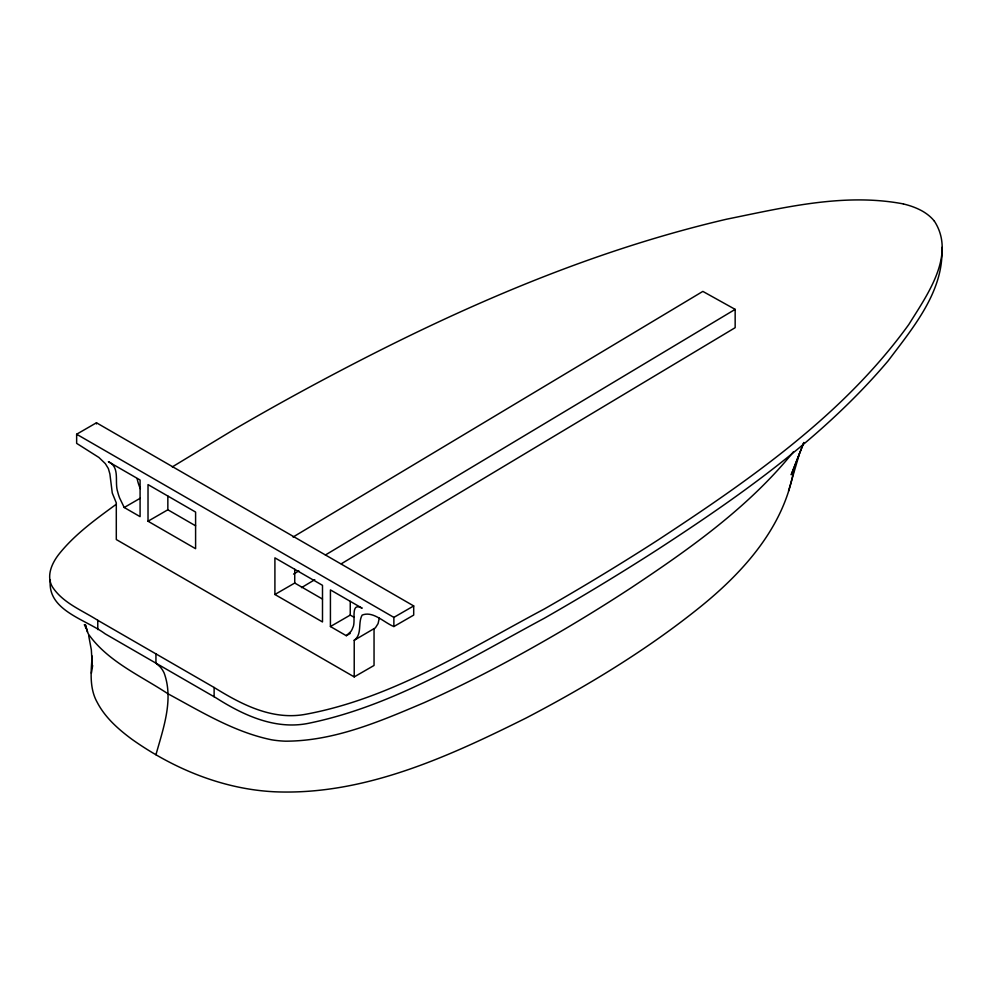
<?xml version="1.0" encoding="UTF-8"?>
<svg xmlns="http://www.w3.org/2000/svg" width="992" height="992" viewBox="0 0 992 992"><rect width="100%" height="100%" fill="white"/><g stroke="black" fill="none" stroke-linecap="round" stroke-linejoin="round"><path stroke-width="1.49" d="M793.426 471.932C783.122 528.19 742.648 572.843 699.434 607.6C645.99 650.529 586.991 686.142 526.355 717.886C448.272 756.76 364.188 795.485 274.945 791.802C223.436 789.347 173.947 769.011 132.147 739.449C118.507 729.38 105.202 717.7 97.253 702.423C89.268 688.349 90.954 671.497 92.206 656.084L92.256 665.818L91.351 649.909L88.71 635.76M91.388 673.208L92.665 665.533M379.279 618.165L378.076 623.608L375.398 627.837L354.218 640.274L354.218 676.904L374.046 665.458L374.046 628.829M50.356 579.861C46.897 610.464 85.647 619.231 105.053 633.776L215.946 697.81C243.846 715.567 276.346 730.583 310.322 722.932C394.667 705.287 469.278 658.502 544.335 618.239A2771.4 1600.046 0 0 0 657.758 549.444C740.974 495.281 823.558 437.1 888.15 360.852C912.789 327.98 944.223 291.177 941.842 247.43M788.541 491.003L799.428 453.716L803.842 442.482L791.207 474.771L799.428 453.716M155.942 754.751C163.172 728.711 173.885 699.794 164.151 673.047A62 35.799 -60 0 0 160.022 666.736L155.942 663.177L155.942 653.889L97.774 620.31C82.026 610.266 62.818 603.024 52.303 586.731C45.942 575.658 52.179 562.576 59.408 553.61C75.231 533.969 96.013 519.089 116.213 504.308M354.218 640.274C362.402 634.446 357.69 622.79 362.154 615.09C373.19 610.638 384.028 622.641 393.874 626.535L413.701 615.09L413.701 605.938L96.472 422.778L76.644 434.236L76.644 443.362L98.94 457.486L105.326 463.636L108.364 468.571L109.889 473.965L112.27 493.036L116.3 502.907L116.3 539.549L354.218 676.904M346.282 635.698L350.87 631.507A33.716 19.468 60 0 0 352.805 627.638C356.401 621.587 349.544 601.239 362.154 608.22L330.423 589.905L330.423 626.535L346.282 635.698L350.25 633.404M172.286 466.91L233.777 429.66A2771.4 1600.046 0 0 1 352.941 364.176C471.733 302.61 595.994 249.637 726.628 219.195C784.337 207.514 844.49 192.646 903.439 203.93M293.062 537.044L702.844 291.4L735.159 309.368L735.159 327.682L341.285 563.791M293.545 574.095L298.852 570.921M325.376 555.012L735.159 309.368M301.506 587.636L314.762 579.688M124.223 507.495L140.083 516.646L140.083 480.016L108.364 461.702C120.491 467.244 114.278 481.926 117.701 491.896A33.716 19.468 60 0 0 119.635 498.009L124.223 507.495L140.083 498.331M148.019 521.222L195.598 548.7L195.598 512.07L148.019 484.592L148.019 521.222L167.846 509.776L195.598 525.81M274.908 594.493L322.499 621.959L322.499 585.33L274.908 557.851L274.908 594.493L294.736 583.036L322.499 599.069M330.423 626.535L350.25 615.09L354.218 617.384M76.644 434.236L393.874 617.384L413.701 605.938M155.942 653.889L214.123 687.481C241.329 704.37 272.093 720.452 305.313 714.339C391.803 698.467 467.765 649.673 544.335 608.964A2771.4 1600.046 0 0 0 657.758 540.169C749.989 479.62 843.522 414.892 908.87 324.421C926.726 295.504 956.486 255.031 934.278 220.98M84.32 624.638L86.044 628.209M140.38 488.783L139.463 486.564A33.716 19.468 60 0 1 137.528 480.45L137.107 478.59M87.581 631.966L85.399 624.873L86.416 628.444M393.874 617.384L393.874 626.535M350.25 601.35L350.25 615.09M294.736 569.309L294.736 583.036M214.123 687.481L214.123 696.756M167.846 496.05L167.846 509.776M97.774 620.31L97.774 629.585M96.472 422.778L96.472 423.919M903.414 203.968A59.136 34.137 0 0 1 922.634 211.259A58.751 33.926 0 0 1 934.228 220.993M793.278 451.93A511.091 295.07 0 0 1 790.463 455.489C746.12 509.032 688.783 549.481 631.309 587.698A1881.762 1086.426 0 0 1 565.886 628.432C519.882 655.526 472.8 680.909 424.043 702.72C379.998 721.395 334.044 741.222 285.349 741.173A63.042 36.394 0 0 1 271.572 739.796C234.261 732.133 201.128 711.698 168.032 693.83C140.728 675.726 107.756 661.59 88.412 634.049A63.042 36.394 0 0 1 86.416 628.457"/></g></svg>
